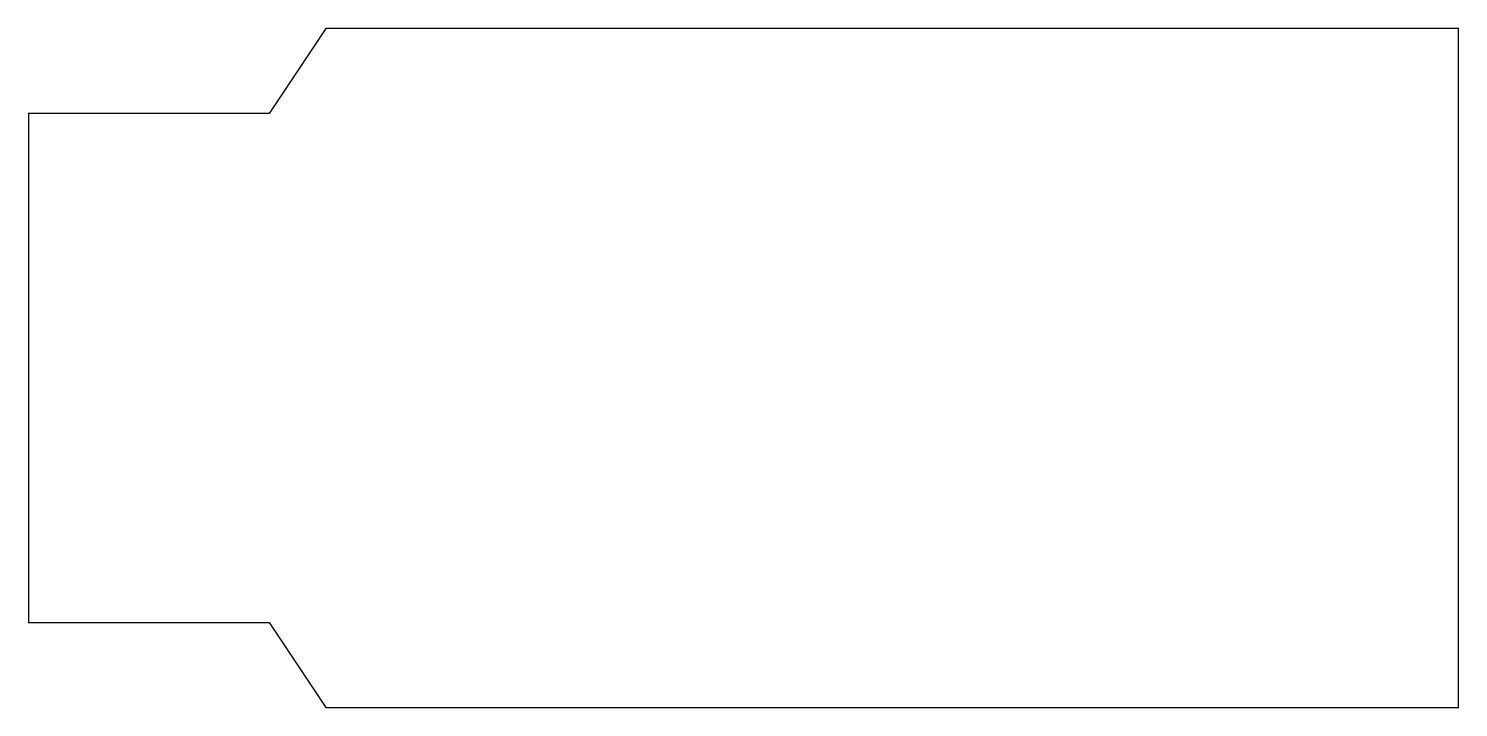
# Model space of a CAD drawing. Header units: millimetres. Extents: x -70 to 31, y -21 to 27.
import ezdxf

# ---------------------------------------------------------------- set-up
doc = ezdxf.new("R2010")
doc.units = ezdxf.units.MM
doc.layers.add('Sketch', color=7, linetype='CONTINUOUS')

msp = doc.modelspace()

# ---------------------------------------------------------------- linework, layer by layer
at = {"layer": 'Sketch'}
for p, q in [((-48.85, 26.84), (-52.85, 20.84)), ((31.15, 26.84), (-48.85, 26.84)), ((31.15, -21.16), (31.15, 26.84)), ((-52.85, 20.84), (-69.85, 20.84)), ((-69.85, 20.84), (-69.85, -15.16)), ((-69.85, -15.16), (-52.85, -15.16)), ((-52.85, -15.16), (-48.85, -21.16)), ((-48.85, -21.16), (31.15, -21.16))]:
    msp.add_line(p, q, dxfattribs=at)

doc.saveas('drawing.dxf')
